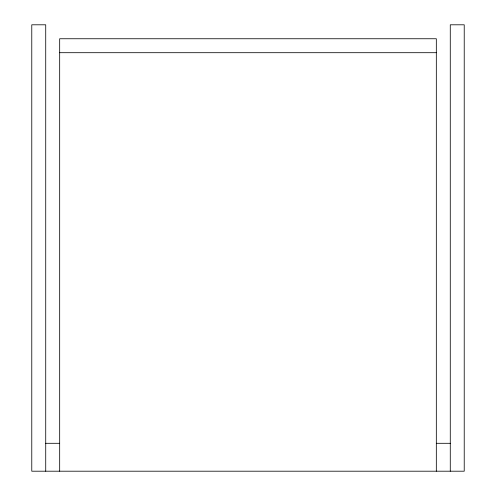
<?xml version="1.0" encoding="UTF-8"?>
<svg xmlns="http://www.w3.org/2000/svg" width="496" height="496" viewBox="0 0 496 496"><rect width="100%" height="100%" fill="white"/><g stroke="black" fill="none" stroke-linecap="round" stroke-linejoin="round"><path stroke-width="0.74" d="M59.675 52.7L436.325 52.7M45.725 443.3L59.675 443.3M436.325 443.3L450.275 443.3M450.275 471.2L450.275 24.8L464.225 24.8L464.225 471.2L31.775 471.2L31.775 24.8L45.725 24.8L45.725 471.2M436.325 471.2L436.325 38.75L59.675 38.75L59.675 471.2"/></g></svg>
